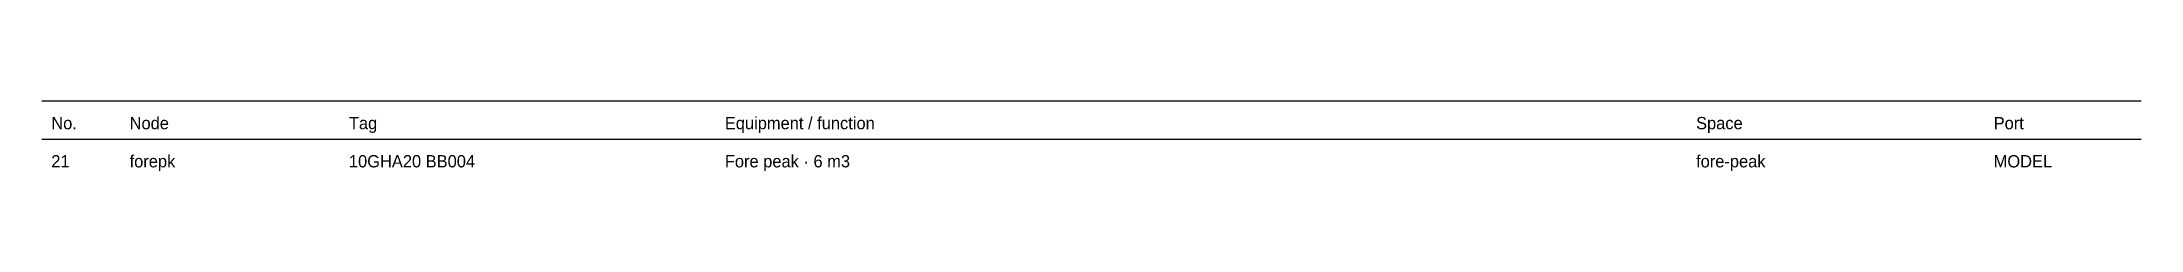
# Model space of a CAD drawing. Header units: millimetres. Extents: x 0 to 402, y -25 to 249.
# Drawn here: x 18 to 402, y 236.1 to 249 of the extents above; entities outside this region: 3.
import ezdxf

# ---------------------------------------------------------------- set-up
doc = ezdxf.new("R2010")
doc.units = ezdxf.units.MM
doc.layers.add('ANNOTATION', color=7, linetype='Continuous')
doc.layers.add('GEOMETRY', color=7, linetype='Continuous')

msp = doc.modelspace()

# ---------------------------------------------------------------- linework, layer by layer
at = {"layer": 'GEOMETRY'}
for p, q in [((18, 249), (402, 249)), ((18, 242), (402, 242))]:
    msp.add_line(p, q, dxfattribs=at)

# ---------------------------------------------------------------- texts
at = {"layer": 'ANNOTATION'}
for s, height, p in [('No.', 2.25, (19.7, 243.8)), ('Node', 2.25, (34.03, 243.8)), ('Tag', 2.25, (74.15, 243.8)), ('Equipment / function', 2.25, (142.92, 243.8)), ('Space', 2.25, (320.6, 243.8)), ('Port', 2.25, (375.04, 243.8)), ('21', 2.25, (19.7, 236.8)), ('forepk', 2.25, (34.03, 236.8)), ('10GHA20 BB004', 2.25, (74.15, 236.8)), ('Fore peak · 6 m3', 2.25, (142.92, 236.8)), ('fore-peak', 2.25, (320.6, 236.8)), ('MODEL', 2.25, (375.04, 236.8)), ('JS127-PID-05-N2 | Bilge and ballast - equipment and node schedule', 3, (0, -12)), ('FOR DESIGN REVIEW - CONSTRUCTION NOT APPROVED', 2.1, (0, -18)), ('CAD units mm. X forward from transom; Y port; Z above baseline.', 1.8, (0, -24))]:
    msp.add_text(s, height=height, dxfattribs=at).set_placement(p)

doc.saveas('drawing.dxf')
